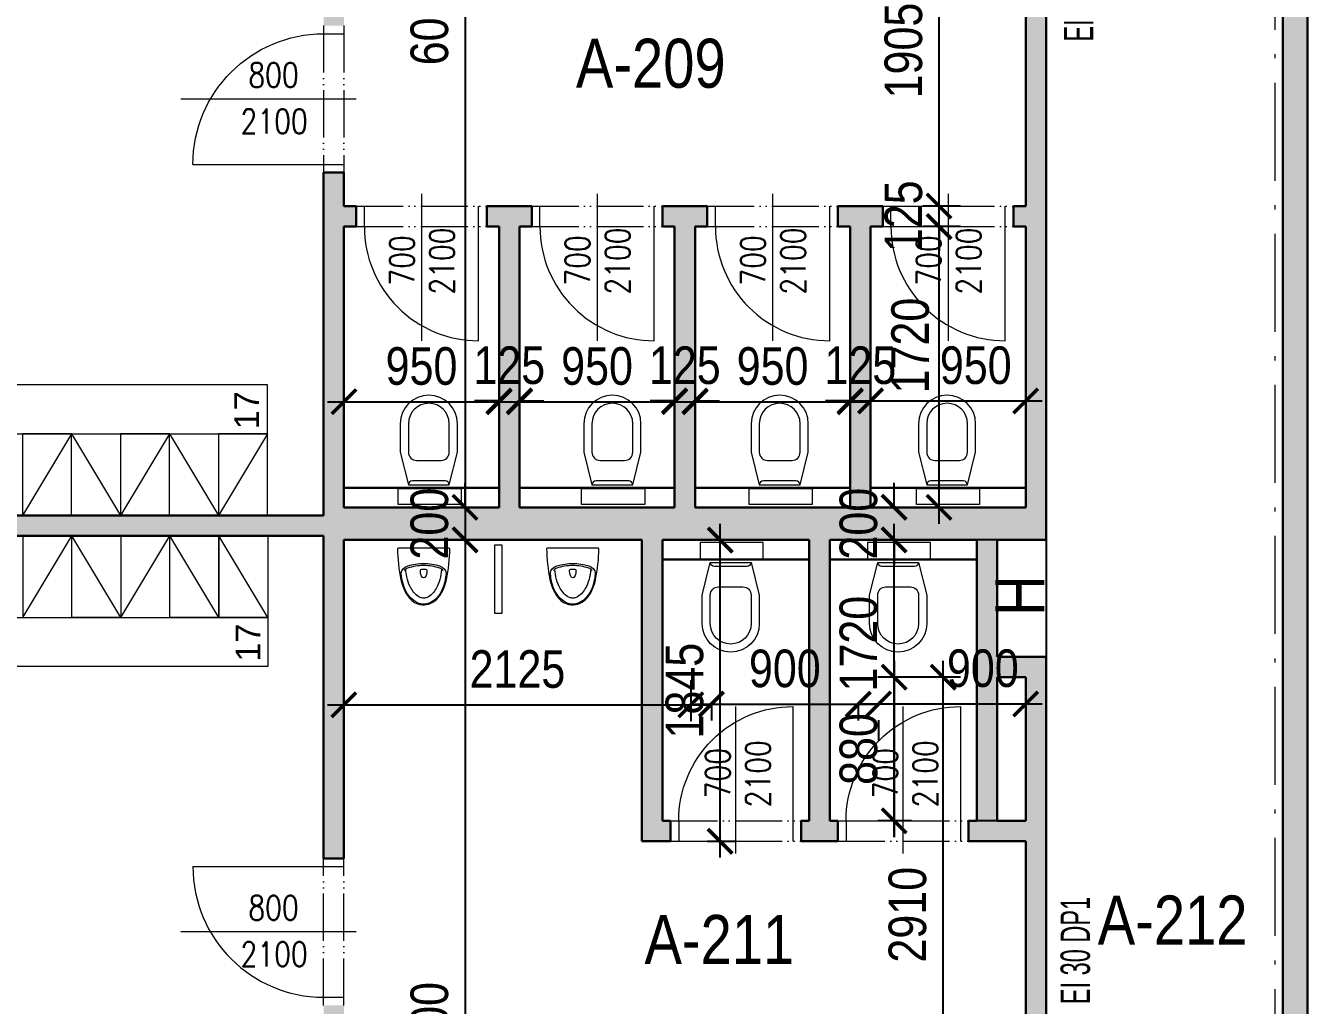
# Model space of a CAD drawing. Header units: millimetres. Extents: x 325046 to 1268204, y 1875583 to 2761998.
# Drawn here: x 564951 to 572801, y 2547393 to 2553393 of the extents above; entities that cross this region are included whole.
import ezdxf

# ---------------------------------------------------------------- set-up
doc = ezdxf.new("R2010")
doc.units = ezdxf.units.MM
doc.header["$LTSCALE"] = 100
doc.header["$PDMODE"] = 65
doc.linetypes.add('ACAD_ISO05W100', pattern=[33, 24, -3, 0, -3, 0, -3])
doc.linetypes.add('ACAD_ISO10W100', pattern=[18.5, 12, -3, 0.5, -3])
for name, color, linetype, lineweight, true_color in [('DVEŘE - POPIS', 7, 'Continuous', 5, 0x008a22), ('INTERIÉR', 7, 'Continuous', 5, 0xa65930), ('otvory', 7, 'Continuous', 20, 0xb30000), ('PO - dveře a odolnosti', 7, 'Continuous', 9, 0xc51645), ('PŘÍČKY - SDK', 7, 'Continuous', 30, 0x6a1174), ('SANITA  - NOVÁ', 7, 'Continuous', 13, 0x3f3fde)]:
    doc.layers.add(name, color=color, linetype=linetype, lineweight=lineweight, true_color=true_color)
for name, color, linetype in [('H - hydranty', 1, 'Continuous'), ('kóty 100', 5, 'Continuous'), ('ČÍSLO MÍSTNOSTI', 4, 'Continuous')]:
    doc.layers.add(name, color=color, linetype=linetype)
doc.layers.add('Objekty - osy', color=5, linetype='ACAD_ISO10W100', lineweight=20)
doc.layers.add('ŠRAF - SDK', color=7, linetype='Continuous', true_color=0xfbe0ee)
doc.styles.add('arial 1_200', font='arialbd.ttf', dxfattribs={"height": 300})
doc.styles.add('ARIAL NARROW', font='ARIALN.TTF')
doc.styles.add('FSIMPLEX', font='simplex.shx')
doc.dimstyles.new('100', dxfattribs={"dimscale": 100, "dimtxt": 2.3, "dimasz": 1.5, "dimexe": 1, "dimexo": 4, "dimgap": 1, "dimtad": 1, "dimdec": 0, "dimzin": 0, "dimdsep": 46, "dimtxsty": 'ARIAL NARROW', "dimblk": 'ARCHTICK', "dimcen": 4, "dimdle": 1, "dimclrd": 256, "dimclre": 256, "dimclrt": 7, "dimadec": 0, "dimazin": 0, "dimtfac": 1, "dimtdec": 0, "dimtix": 1, "dimtofl": 0, "dimtmove": 0, "dimatfit": 2, "dimldrblk": 'OBLIQUE', "dimfxl": 1, "dimtolj": 1, "dimtzin": 0, "dimlwd": -1, "dimlwe": -1, "dimarcsym": 1})

# ---------------------------------------------------------------- blocks, each defined once
blk = doc.blocks.new('A$C2DA8013F')
at = {"layer": 'otvory', "linetype": 'ACAD_ISO05W100', "ltscale": 0.12}
for p, q in [((874.6, 0), (874.6, 900)), ((999.6, 0), (999.6, 900))]:
    blk.add_line(p, q, dxfattribs=at)
at = {"layer": 'otvory'}
for p, q in [((74.6, 850), (999.6, 850)), ((874.6, 50), (999.6, 50))]:
    blk.add_line(p, q, dxfattribs=at)
at = {"layer": 'otvory', "ltscale": 2, "transparency": 33554687}
blk.add_line((1073.7, 450), (0, 450), dxfattribs=at)
blk.add_arc((874.6, 850), 800, 180, 270, dxfattribs=at)
blk = doc.blocks.new('A$C32F32A5B')
at = {"layer": 'SANITA  - NOVÁ', "ltscale": 2, "transparency": 33554687}
for p, q in [((0, 0), (0, 98.3)), ((0, 98.3), (386.6, 98.3)), ((386.6, 98.3), (386.6, 0)), ((386.6, 0), (0, 0))]:
    blk.add_line(p, q, dxfattribs=at)
for points in [[(313.1, 120.8), (363.1, 320.8), (363.1, 495.8, 1), (13.1, 495.8), (13.1, 320.8), (63.1, 120.8)], [(113.1, 270.8), (263.1, 270.8, 0.41), (313.1, 320.8), (313.1, 495.8, 1), (63.1, 495.8), (63.1, 320.8, 0.41), (113.1, 270.8)], [(63.1, 120.8), (313.1, 120.8, 0.41), (288.1, 145.8), (88.1, 145.8, 0.41), (63.1, 120.8)]]:
    blk.add_lwpolyline(points, format="xyb", dxfattribs=at)
blk = doc.blocks.new('A$C2DFD14CC')
at = {"layer": 'otvory', "linetype": 'ACAD_ISO05W100', "ltscale": 0.12}
for p, q in [((75, 0), (75, 800)), ((200, 0), (200, 800))]:
    blk.add_line(p, q, dxfattribs=at)
at = {"layer": 'otvory'}
for p, q in [((900, 750), (75, 750)), ((200, 50), (75, 50))]:
    blk.add_line(p, q, dxfattribs=at)
at = {"layer": 'otvory', "ltscale": 2, "transparency": 33554687}
blk.add_line((0, 400), (900, 400), dxfattribs=at)
blk.add_arc((200, 750), 700, 270, 0, dxfattribs=at)
blk = doc.blocks.new('pisoir')
for points, knots in [([(154.6, 0), (154.6, 0), (160.5, -3), (160.5, -3), (159, -67.2), (152.7, -131.2), (139.5, -194.1), (138.1, -200.9), (136.4, -207.8), (134.4, -214.5), (122.2, -255.1), (102.7, -297), (68.6, -323.8), (38.6, -347.2), (-1.4, -354.8), (-37.3, -341.4), (-90.4, -321.6), (-119, -265.7), (-134.3, -214.5), (-136.3, -207.8), (-138.1, -200.9), (-139.5, -194.1), (-152.7, -131.2), (-159, -67.2), (-160.5, -3), (-160.5, -3), (-154.5, 0), (-154.5, 0), (-154.5, 0), (154.6, 0), (154.6, 0)], [0, 0, 0, 0, 1, 1, 1, 2, 2, 2, 3, 3, 3, 4, 4, 4, 5, 5, 5, 6, 6, 6, 7, 7, 7, 8, 8, 8, 9, 9, 9, 10, 10, 10, 10]), ([(-137, -154), (-133.8, -210.8), (-115.3, -272), (-72.8, -311.9), (-42.2, -340.8), (0.3, -353), (39.7, -334.8), (105.8, -304.2), (133.2, -221.6), (137, -154), (137, -154), (137, -152.2), (137, -152.2), (137, -133.4), (121.5, -116.4), (97.7, -109), (33.9, -89.2), (-33.9, -89.2), (-97.7, -109), (-121.5, -116.4), (-137, -133.4), (-137, -152.2), (-137, -152.2), (-137, -154), (-137, -154)], [0, 0, 0, 0, 1, 1, 1, 2, 2, 2, 3, 3, 3, 4, 4, 4, 5, 5, 5, 6, 6, 6, 7, 7, 7, 8, 8, 8, 8]), ([(118.5, -138.4), (114.4, -130.6), (106.4, -125.6), (98.3, -122.9), (67.1, -112.5), (33.6, -107.3), (0, -107.3), (-33.6, -107.3), (-67.1, -112.5), (-98.3, -122.9), (-106.4, -125.6), (-114.4, -130.6), (-118.5, -138.4)], [0, 0, 0, 0, 1, 1, 1, 2, 2, 2, 3, 3, 3, 4, 4, 4, 4]), ([(109.7, -131.3), (106.6, -171.9), (96.8, -212.6), (76.4, -248.1), (63.5, -270.6), (45.3, -292.5), (20.7, -302.4), (13.7, -305.2), (6.8, -306.4), (0, -306.3), (-6.8, -306.4), (-13.7, -305.2), (-20.7, -302.4), (-45.3, -292.5), (-63.5, -270.6), (-76.4, -248.1), (-96.8, -212.6), (-106.6, -171.9), (-109.7, -131.3)], [0, 0, 0, 0, 1, 1, 1, 2, 2, 2, 3, 3, 3, 4, 4, 4, 5, 5, 5, 6, 6, 6, 6]), ([(-11.6, -129.7), (-15.3, -129.9), (-18.4, -132.2), (-19.6, -135.8), (-19.6, -135.8), (-19.9, -138.3), (-19.9, -138.3), (-19.8, -139.7), (-19.8, -141.1), (-19.7, -142.6), (-19.3, -149.1), (-18.4, -155.6), (-16.7, -161.9), (-14.7, -169.7), (-9.8, -181.5), (-0.1, -181.9), (9.5, -181.5), (14.7, -169.8), (16.7, -161.9), (18.4, -155.6), (19.3, -149.1), (19.7, -142.6), (19.8, -141), (19.9, -139.4), (19.9, -137.8), (19.9, -137.8), (19.5, -135.1), (19.5, -135.1), (18.3, -131.9), (15.4, -130.1), (12.1, -129.7), (12.1, -129.7), (12.1, -129.7), (12.1, -129.7), (4.2, -129.6), (-3.7, -129.6), (-11.6, -129.7), (-11.6, -129.7), (-11.6, -129.7), (-11.6, -129.7)], [0, 0, 0, 0, 1, 1, 1, 2, 2, 2, 3, 3, 3, 4, 4, 4, 5, 5, 5, 6, 6, 6, 7, 7, 7, 8, 8, 8, 9, 9, 9, 10, 10, 10, 11, 11, 11, 12, 12, 12, 13, 13, 13, 13])]:
    blk.add_open_spline(points, degree=3, knots=knots)
blk = doc.blocks.new('_ARCHTICK')
at = {"color": 0, "linetype": 'ByBlock', "const_width": 0.15}
blk.add_lwpolyline([(-0.5, -0.5), (0.5, 0.5)], dxfattribs=at)
blk = doc.blocks.new('*D660')
at = {"layer": 'Defpoints', "color": 0, "ltscale": 100, "transparency": 16777216}
for p in [(566661, 2556442.7), (566661, 2550442.7), (567642.6, 2550442.7)]:
    blk.add_point(p, dxfattribs=at)
at = {"layer": 'kóty 100', "ltscale": 100, "transparency": 16777216}
for p, q in [((567642.6, 2556542.7), (567642.6, 2550342.7)), ((567061, 2556442.7), (567742.6, 2556442.7)), ((567061, 2550442.7), (567742.6, 2550442.7))]:
    blk.add_line(p, q, dxfattribs=at)
at = {"layer": 'kóty 100', "ltscale": 100, "transparency": 16777216, "xscale": 150, "yscale": 150, "zscale": 150}
for p, rotation in [((567642.6, 2556442.7), 90), ((567642.6, 2550442.7), 270)]:
    blk.add_blockref('_ARCHTICK', p, dxfattribs=dict(at, rotation=rotation))
at = {"layer": 'kóty 100', "color": 7, "ltscale": 100, "transparency": 16777216, "insert": (567425.2, 2553442.7), "char_height": 230, "attachment_point": 5, "rotation": 90, "style": 'ARIAL NARROW'}
blk.add_mtext('\\A1;6000', dxfattribs=at)
blk = doc.blocks.new('_Oblique')
at = {"color": 0, "lineweight": -2}
blk.add_line((-0.5, -0.5), (0.5, 0.5), dxfattribs=at)
blk = doc.blocks.new('*D661')
at = {"layer": 'Defpoints', "color": 0, "ltscale": 100, "transparency": 16777216}
for p in [(566661, 2550442.7), (566661, 2550242.7), (567642.6, 2550242.7)]:
    blk.add_point(p, dxfattribs=at)
at = {"layer": 'kóty 100', "ltscale": 100, "transparency": 16777216}
for p, q in [((567642.6, 2550442.7), (567642.6, 2550592.7)), ((567061, 2550442.7), (567742.6, 2550442.7)), ((567061, 2550242.7), (567742.6, 2550242.7)), ((567642.6, 2550242.7), (567642.6, 2550092.7))]:
    blk.add_line(p, q, dxfattribs=at)
at = {"layer": 'kóty 100', "ltscale": 100, "transparency": 16777216, "xscale": 150, "yscale": 150, "zscale": 150}
for p, rotation in [((567642.6, 2550442.7), 270), ((567642.6, 2550242.7), 90)]:
    blk.add_blockref('_ARCHTICK', p, dxfattribs=dict(at, rotation=rotation))
at = {"layer": 'kóty 100', "color": 7, "ltscale": 100, "transparency": 16777216, "insert": (567425.2, 2550342.7), "char_height": 230, "attachment_point": 5, "rotation": 90, "style": 'ARIAL NARROW'}
blk.add_mtext('\\A1;200', dxfattribs=at)
blk = doc.blocks.new('*D662')
at = {"layer": 'Defpoints', "color": 0, "ltscale": 100, "transparency": 16777216}
for p in [(566661, 2550242.7), (566661, 2544242.7), (567642.6, 2544242.7)]:
    blk.add_point(p, dxfattribs=at)
at = {"layer": 'kóty 100', "ltscale": 100, "transparency": 16777216}
for p, q in [((567642.6, 2550342.7), (567642.6, 2544142.7)), ((567061, 2550242.7), (567742.6, 2550242.7)), ((567061, 2544242.7), (567742.6, 2544242.7))]:
    blk.add_line(p, q, dxfattribs=at)
at = {"layer": 'kóty 100', "ltscale": 100, "transparency": 16777216, "xscale": 150, "yscale": 150, "zscale": 150}
for p, rotation in [((567642.6, 2550242.7), 90), ((567642.6, 2544242.7), 270)]:
    blk.add_blockref('_ARCHTICK', p, dxfattribs=dict(at, rotation=rotation))
at = {"layer": 'kóty 100', "color": 7, "ltscale": 100, "transparency": 16777216, "insert": (567425.2, 2547242.7), "char_height": 230, "attachment_point": 5, "rotation": 90, "style": 'ARIAL NARROW'}
blk.add_mtext('\\A1;6000', dxfattribs=at)
blk = doc.blocks.new('*D687')
at = {"layer": 'Defpoints', "color": 0, "ltscale": 100, "transparency": 16777216}
for p in [(570570.3, 2549402.7), (571075.8, 2549402.7), (571075.8, 2546492.7)]:
    blk.add_point(p, dxfattribs=at)
at = {"layer": 'kóty 100', "ltscale": 100, "transparency": 16777216}
for p, q in [((570570.3, 2546392.7), (570570.3, 2549502.7)), ((570675.8, 2549402.7), (570470.3, 2549402.7)), ((570675.8, 2546492.7), (570470.3, 2546492.7))]:
    blk.add_line(p, q, dxfattribs=at)
at = {"layer": 'kóty 100', "ltscale": 100, "transparency": 16777216, "xscale": 150, "yscale": 150, "zscale": 150}
for p, rotation in [((570570.3, 2549402.7), 90), ((570570.3, 2546492.7), 270)]:
    blk.add_blockref('_ARCHTICK', p, dxfattribs=dict(at, rotation=rotation))
at = {"layer": 'kóty 100', "color": 7, "ltscale": 100, "transparency": 16777216, "insert": (570352.9, 2547947.7), "char_height": 230, "attachment_point": 5, "rotation": 90, "style": 'ARIAL NARROW'}
blk.add_mtext('\\A1;2910', dxfattribs=at)
blk = doc.blocks.new('*D688')
at = {"layer": 'Defpoints', "color": 0, "ltscale": 100, "transparency": 16777216}
for p in [(571075.8, 2549402.7), (570270.3, 2548522.7), (570775.8, 2548522.7)]:
    blk.add_point(p, dxfattribs=at)
at = {"layer": 'kóty 100', "ltscale": 100, "transparency": 16777216}
for p, q in [((570270.3, 2549502.7), (570270.3, 2548422.7)), ((570675.8, 2549402.7), (570170.3, 2549402.7)), ((570375.8, 2548522.7), (570170.3, 2548522.7))]:
    blk.add_line(p, q, dxfattribs=at)
at = {"layer": 'kóty 100', "ltscale": 100, "transparency": 16777216, "xscale": 150, "yscale": 150, "zscale": 150}
for p, rotation in [((570270.3, 2549402.7), 90), ((570270.3, 2548522.7), 270)]:
    blk.add_blockref('_ARCHTICK', p, dxfattribs=dict(at, rotation=rotation))
at = {"layer": 'kóty 100', "color": 7, "ltscale": 100, "transparency": 16777216, "insert": (570052.9, 2548962.7), "char_height": 230, "attachment_point": 5, "rotation": 90, "style": 'ARIAL NARROW'}
blk.add_mtext('\\A1;880', dxfattribs=at)
blk = doc.blocks.new('*D689')
at = {"layer": 'Defpoints', "color": 0, "ltscale": 100, "transparency": 16777216}
for p in [(570270.3, 2550242.7), (570775.8, 2550242.7), (570775.8, 2548522.7)]:
    blk.add_point(p, dxfattribs=at)
at = {"layer": 'kóty 100', "ltscale": 100, "transparency": 16777216}
for p, q in [((570270.3, 2548422.7), (570270.3, 2550342.7)), ((570375.8, 2550242.7), (570170.3, 2550242.7)), ((570375.8, 2548522.7), (570170.3, 2548522.7))]:
    blk.add_line(p, q, dxfattribs=at)
at = {"layer": 'kóty 100', "ltscale": 100, "transparency": 16777216, "xscale": 150, "yscale": 150, "zscale": 150}
for p, rotation in [((570270.3, 2550242.7), 90), ((570270.3, 2548522.7), 270)]:
    blk.add_blockref('_ARCHTICK', p, dxfattribs=dict(at, rotation=rotation))
at = {"layer": 'kóty 100', "color": 7, "ltscale": 100, "transparency": 16777216, "insert": (570052.9, 2549608), "char_height": 230, "attachment_point": 5, "rotation": 90, "style": 'ARIAL NARROW'}
blk.add_mtext('\\A1;1720', dxfattribs=at)
blk = doc.blocks.new('*D690')
at = {"layer": 'Defpoints', "color": 0, "ltscale": 100, "transparency": 16777216}
for p in [(570270.3, 2550442.7), (571075.8, 2550442.7), (570775.8, 2550242.7)]:
    blk.add_point(p, dxfattribs=at)
at = {"layer": 'kóty 100', "ltscale": 100, "transparency": 16777216}
for p, q in [((570270.3, 2550442.7), (570270.3, 2550592.7)), ((570675.8, 2550442.7), (570170.3, 2550442.7)), ((570375.8, 2550242.7), (570170.3, 2550242.7)), ((570270.3, 2550242.7), (570270.3, 2550092.7))]:
    blk.add_line(p, q, dxfattribs=at)
at = {"layer": 'kóty 100', "ltscale": 100, "transparency": 16777216, "xscale": 150, "yscale": 150, "zscale": 150}
for p, rotation in [((570270.3, 2550442.7), 270), ((570270.3, 2550242.7), 90)]:
    blk.add_blockref('_ARCHTICK', p, dxfattribs=dict(at, rotation=rotation))
at = {"layer": 'kóty 100', "color": 7, "ltscale": 100, "transparency": 16777216, "insert": (570052.9, 2550342.7), "char_height": 230, "attachment_point": 5, "rotation": 90, "style": 'ARIAL NARROW'}
blk.add_mtext('\\A1;200', dxfattribs=at)
blk = doc.blocks.new('*D691')
at = {"layer": 'Defpoints', "color": 0, "ltscale": 100, "transparency": 16777216}
for p in [(570545.3, 2552162.7), (571075.8, 2552162.7), (571075.8, 2550442.7)]:
    blk.add_point(p, dxfattribs=at)
at = {"layer": 'kóty 100', "ltscale": 100, "transparency": 16777216}
for p, q in [((570545.3, 2550342.7), (570545.3, 2552262.7)), ((570675.8, 2552162.7), (570445.3, 2552162.7)), ((570675.8, 2550442.7), (570445.3, 2550442.7))]:
    blk.add_line(p, q, dxfattribs=at)
at = {"layer": 'kóty 100', "ltscale": 100, "transparency": 16777216, "xscale": 150, "yscale": 150, "zscale": 150}
for p, rotation in [((570545.3, 2552162.7), 90), ((570545.3, 2550442.7), 270)]:
    blk.add_blockref('_ARCHTICK', p, dxfattribs=dict(at, rotation=rotation))
at = {"layer": 'kóty 100', "color": 7, "ltscale": 100, "transparency": 16777216, "insert": (570369.7, 2551433.3), "char_height": 230, "attachment_point": 5, "rotation": 90, "style": 'ARIAL NARROW'}
blk.add_mtext('\\A1;1720', dxfattribs=at)
blk = doc.blocks.new('*D692')
at = {"layer": 'Defpoints', "color": 0, "ltscale": 100, "transparency": 16777216}
for p in [(570545.3, 2552287.7), (571075.8, 2552287.7), (571075.8, 2552162.7)]:
    blk.add_point(p, dxfattribs=at)
at = {"layer": 'kóty 100', "ltscale": 100, "transparency": 16777216}
for p, q in [((570545.3, 2552287.7), (570545.3, 2552437.7)), ((570675.8, 2552287.7), (570445.3, 2552287.7)), ((570675.8, 2552162.7), (570445.3, 2552162.7)), ((570545.3, 2552162.7), (570545.3, 2552012.7))]:
    blk.add_line(p, q, dxfattribs=at)
at = {"layer": 'kóty 100', "ltscale": 100, "transparency": 16777216, "xscale": 150, "yscale": 150, "zscale": 150}
for p, rotation in [((570545.3, 2552287.7), 270), ((570545.3, 2552162.7), 90)]:
    blk.add_blockref('_ARCHTICK', p, dxfattribs=dict(at, rotation=rotation))
at = {"layer": 'kóty 100', "color": 7, "ltscale": 100, "transparency": 16777216, "insert": (570327.9, 2552225.2), "char_height": 230, "attachment_point": 5, "rotation": 90, "style": 'ARIAL NARROW'}
blk.add_mtext('\\A1;125', dxfattribs=at)
blk = doc.blocks.new('*D693')
at = {"layer": 'Defpoints', "color": 0, "ltscale": 100, "transparency": 16777216}
for p in [(570545.3, 2554192.7), (571075.8, 2554192.7), (571075.8, 2552287.7)]:
    blk.add_point(p, dxfattribs=at)
at = {"layer": 'kóty 100', "ltscale": 100, "transparency": 16777216}
for p, q in [((570545.3, 2552187.7), (570545.3, 2554292.7)), ((570675.8, 2554192.7), (570445.3, 2554192.7)), ((570675.8, 2552287.7), (570445.3, 2552287.7))]:
    blk.add_line(p, q, dxfattribs=at)
at = {"layer": 'kóty 100', "ltscale": 100, "transparency": 16777216, "xscale": 150, "yscale": 150, "zscale": 150}
for p, rotation in [((570545.3, 2554192.7), 90), ((570545.3, 2552287.7), 270)]:
    blk.add_blockref('_ARCHTICK', p, dxfattribs=dict(at, rotation=rotation))
at = {"layer": 'kóty 100', "color": 7, "ltscale": 100, "transparency": 16777216, "insert": (570327.9, 2553240.2), "char_height": 230, "attachment_point": 5, "rotation": 90, "style": 'ARIAL NARROW'}
blk.add_mtext('\\A1;1905', dxfattribs=at)
blk = doc.blocks.new('*D762')
at = {"layer": 'Defpoints', "color": 0, "ltscale": 100, "transparency": 16777216}
for p in [(567850.8, 2551089.4), (566900.8, 2550753.3), (567850.8, 2550753.3)]:
    blk.add_point(p, dxfattribs=at)
at = {"layer": 'kóty 100', "ltscale": 100, "transparency": 16777216}
for p, q in [((566900.8, 2551153.3), (566900.8, 2551189.4)), ((567850.8, 2551153.3), (567850.8, 2551189.4)), ((566800.8, 2551089.4), (567950.8, 2551089.4))]:
    blk.add_line(p, q, dxfattribs=at)
at = {"layer": 'kóty 100', "ltscale": 100, "transparency": 16777216, "xscale": 150, "yscale": 150, "zscale": 150, "rotation": 180}
blk.add_blockref('_ARCHTICK', (566900.8, 2551089.4), dxfattribs=at)
at = {"layer": 'kóty 100', "ltscale": 100, "transparency": 16777216, "xscale": 150, "yscale": 150, "zscale": 150}
blk.add_blockref('_ARCHTICK', (567850.8, 2551089.4), dxfattribs=at)
at = {"layer": 'kóty 100', "color": 7, "ltscale": 100, "transparency": 16777216, "insert": (567375.8, 2551306.8), "char_height": 230, "attachment_point": 5, "style": 'ARIAL NARROW'}
blk.add_mtext('\\A1;950', dxfattribs=at)
blk = doc.blocks.new('*D763')
at = {"layer": 'Defpoints', "color": 0, "ltscale": 100, "transparency": 16777216}
for p in [(568925.8, 2551089.4), (567975.8, 2550753.3), (568925.8, 2550753.3)]:
    blk.add_point(p, dxfattribs=at)
at = {"layer": 'kóty 100', "ltscale": 100, "transparency": 16777216}
for p, q in [((567975.8, 2551153.3), (567975.8, 2551189.4)), ((568925.8, 2551153.3), (568925.8, 2551189.4)), ((567875.8, 2551089.4), (569025.8, 2551089.4))]:
    blk.add_line(p, q, dxfattribs=at)
at = {"layer": 'kóty 100', "ltscale": 100, "transparency": 16777216, "xscale": 150, "yscale": 150, "zscale": 150, "rotation": 180}
blk.add_blockref('_ARCHTICK', (567975.8, 2551089.4), dxfattribs=at)
at = {"layer": 'kóty 100', "ltscale": 100, "transparency": 16777216, "xscale": 150, "yscale": 150, "zscale": 150}
blk.add_blockref('_ARCHTICK', (568925.8, 2551089.4), dxfattribs=at)
at = {"layer": 'kóty 100', "color": 7, "ltscale": 100, "transparency": 16777216, "insert": (568450.8, 2551306.8), "char_height": 230, "attachment_point": 5, "style": 'ARIAL NARROW'}
blk.add_mtext('\\A1;950', dxfattribs=at)
blk = doc.blocks.new('*D764')
at = {"layer": 'Defpoints', "color": 0, "ltscale": 100, "transparency": 16777216}
for p in [(570000.8, 2551089.4), (569050.8, 2550753.3), (570000.8, 2550753.3)]:
    blk.add_point(p, dxfattribs=at)
at = {"layer": 'kóty 100', "ltscale": 100, "transparency": 16777216}
for p, q in [((569050.8, 2551153.3), (569050.8, 2551189.4)), ((570000.8, 2551153.3), (570000.8, 2551189.4)), ((568950.8, 2551089.4), (570100.8, 2551089.4))]:
    blk.add_line(p, q, dxfattribs=at)
at = {"layer": 'kóty 100', "ltscale": 100, "transparency": 16777216, "xscale": 150, "yscale": 150, "zscale": 150, "rotation": 180}
blk.add_blockref('_ARCHTICK', (569050.8, 2551089.4), dxfattribs=at)
at = {"layer": 'kóty 100', "ltscale": 100, "transparency": 16777216, "xscale": 150, "yscale": 150, "zscale": 150}
blk.add_blockref('_ARCHTICK', (570000.8, 2551089.4), dxfattribs=at)
at = {"layer": 'kóty 100', "color": 7, "ltscale": 100, "transparency": 16777216, "insert": (569525.8, 2551306.8), "char_height": 230, "attachment_point": 5, "style": 'ARIAL NARROW'}
blk.add_mtext('\\A1;950', dxfattribs=at)
blk = doc.blocks.new('*D765')
at = {"layer": 'Defpoints', "color": 0, "ltscale": 100, "transparency": 16777216}
for p in [(571075.8, 2551094.2), (570125.8, 2550540.6), (571075.8, 2550540.6)]:
    blk.add_point(p, dxfattribs=at)
at = {"layer": 'kóty 100', "ltscale": 100, "transparency": 16777216}
for p, q in [((570125.8, 2550940.6), (570125.8, 2551194.2)), ((571075.8, 2550940.6), (571075.8, 2551194.2)), ((570025.8, 2551094.2), (571175.8, 2551094.2))]:
    blk.add_line(p, q, dxfattribs=at)
at = {"layer": 'kóty 100', "ltscale": 100, "transparency": 16777216, "xscale": 150, "yscale": 150, "zscale": 150, "rotation": 180}
blk.add_blockref('_ARCHTICK', (570125.8, 2551094.2), dxfattribs=at)
at = {"layer": 'kóty 100', "ltscale": 100, "transparency": 16777216, "xscale": 150, "yscale": 150, "zscale": 150}
blk.add_blockref('_ARCHTICK', (571075.8, 2551094.2), dxfattribs=at)
at = {"layer": 'kóty 100', "color": 7, "ltscale": 100, "transparency": 16777216, "insert": (570770.1, 2551311.6), "char_height": 230, "attachment_point": 5, "style": 'ARIAL NARROW'}
blk.add_mtext('\\A1;950', dxfattribs=at)
blk = doc.blocks.new('*D766')
at = {"layer": 'Defpoints', "color": 0, "ltscale": 100, "transparency": 16777216}
for p in [(569150.8, 2549644.2), (570050.8, 2549644.2), (570050.8, 2549237.4)]:
    blk.add_point(p, dxfattribs=at)
at = {"layer": 'kóty 100', "ltscale": 100, "transparency": 16777216}
for p, q in [((569050.8, 2549237.4), (570150.8, 2549237.4)), ((569150.8, 2549244.2), (569150.8, 2549137.4)), ((570050.8, 2549244.2), (570050.8, 2549137.4))]:
    blk.add_line(p, q, dxfattribs=at)
at = {"layer": 'kóty 100', "ltscale": 100, "transparency": 16777216, "xscale": 150, "yscale": 150, "zscale": 150, "rotation": 180}
blk.add_blockref('_ARCHTICK', (569150.8, 2549237.4), dxfattribs=at)
at = {"layer": 'kóty 100', "ltscale": 100, "transparency": 16777216, "xscale": 150, "yscale": 150, "zscale": 150}
blk.add_blockref('_ARCHTICK', (570050.8, 2549237.4), dxfattribs=at)
at = {"layer": 'kóty 100', "color": 7, "ltscale": 100, "transparency": 16777216, "insert": (569600.8, 2549454.8), "char_height": 230, "attachment_point": 5, "style": 'ARIAL NARROW'}
blk.add_mtext('\\A1;900', dxfattribs=at)
blk = doc.blocks.new('*D767')
at = {"layer": 'Defpoints', "color": 0, "ltscale": 100, "transparency": 16777216}
for p in [(570175.8, 2549415.4), (571075.8, 2549415.4), (571075.8, 2549238.5)]:
    blk.add_point(p, dxfattribs=at)
at = {"layer": 'kóty 100', "ltscale": 100, "transparency": 16777216}
for p, q in [((570075.8, 2549238.5), (571175.8, 2549238.5)), ((570175.8, 2549015.4), (570175.8, 2549138.5)), ((571075.8, 2549015.4), (571075.8, 2549138.5))]:
    blk.add_line(p, q, dxfattribs=at)
at = {"layer": 'kóty 100', "ltscale": 100, "transparency": 16777216, "xscale": 150, "yscale": 150, "zscale": 150, "rotation": 180}
blk.add_blockref('_ARCHTICK', (570175.8, 2549238.5), dxfattribs=at)
at = {"layer": 'kóty 100', "ltscale": 100, "transparency": 16777216, "xscale": 150, "yscale": 150, "zscale": 150}
blk.add_blockref('_ARCHTICK', (571075.8, 2549238.5), dxfattribs=at)
at = {"layer": 'kóty 100', "color": 7, "ltscale": 100, "transparency": 16777216, "insert": (570813.4, 2549456), "char_height": 230, "attachment_point": 5, "style": 'ARIAL NARROW'}
blk.add_mtext('\\A1;900', dxfattribs=at)
blk = doc.blocks.new('*D768')
at = {"layer": 'Defpoints', "color": 0, "ltscale": 100, "transparency": 16777216}
for p in [(566900.8, 2549785.1), (569025.8, 2549785.1), (569025.8, 2549233.5)]:
    blk.add_point(p, dxfattribs=at)
at = {"layer": 'kóty 100', "ltscale": 100, "transparency": 16777216}
for p, q in [((566900.8, 2549385.1), (566900.8, 2549133.5)), ((569025.8, 2549385.1), (569025.8, 2549133.5)), ((566800.8, 2549233.5), (569125.8, 2549233.5))]:
    blk.add_line(p, q, dxfattribs=at)
at = {"layer": 'kóty 100', "ltscale": 100, "transparency": 16777216, "xscale": 150, "yscale": 150, "zscale": 150, "rotation": 180}
blk.add_blockref('_ARCHTICK', (566900.8, 2549233.5), dxfattribs=at)
at = {"layer": 'kóty 100', "ltscale": 100, "transparency": 16777216, "xscale": 150, "yscale": 150, "zscale": 150}
blk.add_blockref('_ARCHTICK', (569025.8, 2549233.5), dxfattribs=at)
at = {"layer": 'kóty 100', "color": 7, "ltscale": 100, "transparency": 16777216, "insert": (567963.3, 2549451), "char_height": 230, "attachment_point": 5, "style": 'ARIAL NARROW'}
blk.add_mtext('\\A1;2125', dxfattribs=at)
blk = doc.blocks.new('*D778')
at = {"layer": 'Defpoints', "color": 0, "ltscale": 100, "transparency": 16777216}
for p in [(568725.8, 2550242.7), (569204.9, 2550242.7), (568725.8, 2548397.7)]:
    blk.add_point(p, dxfattribs=at)
at = {"layer": 'kóty 100', "ltscale": 100, "transparency": 16777216}
for p, q in [((569204.9, 2548297.7), (569204.9, 2550342.7)), ((569125.8, 2550242.7), (569304.9, 2550242.7)), ((569125.8, 2548397.7), (569304.9, 2548397.7))]:
    blk.add_line(p, q, dxfattribs=at)
at = {"layer": 'kóty 100', "ltscale": 100, "transparency": 16777216, "xscale": 150, "yscale": 150, "zscale": 150}
for p, rotation in [((569204.9, 2550242.7), 90), ((569204.9, 2548397.7), 270)]:
    blk.add_blockref('_ARCHTICK', p, dxfattribs=dict(at, rotation=rotation))
at = {"layer": 'kóty 100', "color": 7, "ltscale": 100, "transparency": 16777216, "insert": (568987.4, 2549320.2), "char_height": 230, "attachment_point": 5, "rotation": 90, "style": 'ARIAL NARROW'}
blk.add_mtext('\\A1;1845', dxfattribs=at)
blk = doc.blocks.new('*D789')
at = {"layer": 'Defpoints', "color": 0, "ltscale": 100, "transparency": 16777216}
for p in [(570000.8, 2551094.2), (570000.8, 2550562.7), (570125.8, 2550562.7)]:
    blk.add_point(p, dxfattribs=at)
at = {"layer": 'kóty 100', "ltscale": 100, "transparency": 16777216}
for p, q in [((570000.8, 2550962.7), (570000.8, 2551194.2)), ((570125.8, 2550962.7), (570125.8, 2551194.2)), ((570000.8, 2551094.2), (569850.8, 2551094.2)), ((570125.8, 2551094.2), (570275.8, 2551094.2))]:
    blk.add_line(p, q, dxfattribs=at)
at = {"layer": 'kóty 100', "ltscale": 100, "transparency": 16777216, "xscale": 150, "yscale": 150, "zscale": 150}
blk.add_blockref('_ARCHTICK', (570000.8, 2551094.2), dxfattribs=at)
at = {"layer": 'kóty 100', "ltscale": 100, "transparency": 16777216, "xscale": 150, "yscale": 150, "zscale": 150, "rotation": 180}
blk.add_blockref('_ARCHTICK', (570125.8, 2551094.2), dxfattribs=at)
at = {"layer": 'kóty 100', "color": 7, "ltscale": 100, "transparency": 16777216, "insert": (570063.3, 2551311.6), "char_height": 230, "attachment_point": 5, "style": 'ARIAL NARROW'}
blk.add_mtext('\\A1;125', dxfattribs=at)
blk = doc.blocks.new('*D790')
at = {"layer": 'Defpoints', "color": 0, "ltscale": 100, "transparency": 16777216}
for p in [(568925.8, 2551094.2), (568925.8, 2550562.7), (569050.8, 2550562.7)]:
    blk.add_point(p, dxfattribs=at)
at = {"layer": 'kóty 100', "ltscale": 100, "transparency": 16777216}
for p, q in [((568925.8, 2550962.7), (568925.8, 2551194.2)), ((569050.8, 2550962.7), (569050.8, 2551194.2)), ((568925.8, 2551094.2), (568775.8, 2551094.2)), ((569050.8, 2551094.2), (569200.8, 2551094.2))]:
    blk.add_line(p, q, dxfattribs=at)
at = {"layer": 'kóty 100', "ltscale": 100, "transparency": 16777216, "xscale": 150, "yscale": 150, "zscale": 150}
blk.add_blockref('_ARCHTICK', (568925.8, 2551094.2), dxfattribs=at)
at = {"layer": 'kóty 100', "ltscale": 100, "transparency": 16777216, "xscale": 150, "yscale": 150, "zscale": 150, "rotation": 180}
blk.add_blockref('_ARCHTICK', (569050.8, 2551094.2), dxfattribs=at)
at = {"layer": 'kóty 100', "color": 7, "ltscale": 100, "transparency": 16777216, "insert": (568988.3, 2551311.6), "char_height": 230, "attachment_point": 5, "style": 'ARIAL NARROW'}
blk.add_mtext('\\A1;125', dxfattribs=at)
blk = doc.blocks.new('*D791')
at = {"layer": 'Defpoints', "color": 0, "ltscale": 100, "transparency": 16777216}
for p in [(567850.8, 2551094.2), (567850.8, 2550562.7), (567975.8, 2550562.7)]:
    blk.add_point(p, dxfattribs=at)
at = {"layer": 'kóty 100', "ltscale": 100, "transparency": 16777216}
for p, q in [((567850.8, 2550962.7), (567850.8, 2551194.2)), ((567975.8, 2550962.7), (567975.8, 2551194.2)), ((567850.8, 2551094.2), (567700.8, 2551094.2)), ((567975.8, 2551094.2), (568125.8, 2551094.2))]:
    blk.add_line(p, q, dxfattribs=at)
at = {"layer": 'kóty 100', "ltscale": 100, "transparency": 16777216, "xscale": 150, "yscale": 150, "zscale": 150}
blk.add_blockref('_ARCHTICK', (567850.8, 2551094.2), dxfattribs=at)
at = {"layer": 'kóty 100', "ltscale": 100, "transparency": 16777216, "xscale": 150, "yscale": 150, "zscale": 150, "rotation": 180}
blk.add_blockref('_ARCHTICK', (567975.8, 2551094.2), dxfattribs=at)
at = {"layer": 'kóty 100', "color": 7, "ltscale": 100, "transparency": 16777216, "insert": (567913.3, 2551311.6), "char_height": 230, "attachment_point": 5, "style": 'ARIAL NARROW'}
blk.add_mtext('\\A1;125', dxfattribs=at)

msp = doc.modelspace()

# ---------------------------------------------------------------- hatches: boundary and pattern name
at = {"layer": 'ŠRAF - SDK', "ltscale": 100}
h = msp.add_hatch(color=256, dxfattribs=at)
h.dxf.hatch_style = 1
h.paths.add_polyline_path([(572800.8, 2566592.7), (572650.8, 2566592.7), (572650.8, 2557992.7), (572400.8, 2557992.7), (572400.8, 2557867.7), (572650.8, 2557867.7), (572650.8, 2543192.7), (572800.8, 2543192.7)])
h = msp.add_hatch(color=256, dxfattribs=at)
h.dxf.hatch_style = 1
h.paths.add_polyline_path([(571200.8, 2549527.7), (571075.8, 2549527.7), (571075.8, 2548522.7), (570725.8, 2548522.7), (570725.8, 2548397.7), (571075.8, 2548397.7), (571075.8, 2546492.7), (567925.8, 2546492.7), (567925.8, 2545442.7), (568025.8, 2545442.7), (568025.8, 2546342.7), (570025.8, 2546342.7), (570025.8, 2545442.7), (570125.8, 2545442.7), (570125.8, 2546342.7), (571075.8, 2546342.7), (571075.8, 2544242.7), (566900.8, 2544242.7), (566900.8, 2547392.7), (566775.8, 2547392.7), (566775.8, 2544117.7), (569725.8, 2544117.7), (569725.8, 2543967.7), (569850.8, 2543967.7), (569850.8, 2544117.7), (571200.8, 2544117.7)])
h.paths.add_polyline_path([(569875.8, 2550242.7), (571200.8, 2550242.7), (571200.8, 2556567.7), (569850.8, 2556567.7), (569850.8, 2556717.7), (569725.8, 2556717.7), (569725.8, 2556567.7), (566775.8, 2556567.7), (566775.8, 2553392.7), (566900.8, 2553392.7), (566900.8, 2556442.7), (571075.8, 2556442.7), (571075.8, 2554342.7), (570125.8, 2554342.7), (570125.8, 2555242.7), (570025.8, 2555242.7), (570025.8, 2554342.7), (568025.8, 2554342.7), (568025.8, 2555242.7), (567925.8, 2555242.7), (567925.8, 2554192.7), (571075.8, 2554192.7), (571075.8, 2552287.7), (571000.8, 2552287.7), (571000.8, 2552162.7), (571075.8, 2552162.7), (571075.8, 2550442.7), (570125.8, 2550442.7), (570125.8, 2552162.7), (570200.8, 2552162.7), (570200.8, 2552287.7), (569925.8, 2552287.7), (569925.8, 2552162.7), (570000.8, 2552162.7), (570000.8, 2550442.7), (569050.8, 2550442.7), (569050.8, 2552162.7), (569125.8, 2552162.7), (569125.8, 2552287.7), (568850.8, 2552287.7), (568850.8, 2552162.7), (568925.8, 2552162.7), (568925.8, 2550442.7), (567975.8, 2550442.7), (567975.8, 2552162.7), (568050.8, 2552162.7), (568050.8, 2552287.7), (567775.8, 2552287.7), (567775.8, 2552162.7), (567850.8, 2552162.7), (567850.8, 2550442.7), (566927.7, 2550442.7), (566900.8, 2550442.7), (566900.8, 2552162.7), (566975.8, 2552162.7), (566975.8, 2552287.7), (566900.8, 2552287.7), (566900.8, 2552492.7), (566775.8, 2552492.7), (566775.8, 2550392.7), (561125.8, 2550392.7), (561125.8, 2549092.7), (560925.8, 2549092.7), (560925.8, 2548992.7), (561250.8, 2548992.7), (561250.8, 2550267.7), (566775.8, 2550267.7), (566775.8, 2548292.7), (566900.8, 2548292.7), (566900.8, 2550242.7), (568725.8, 2550242.7), (568725.8, 2548397.7), (568900.8, 2548397.7), (568900.8, 2548522.7), (568850.8, 2548522.7), (568850.8, 2550242.7), (569750.8, 2550242.7), (569750.8, 2548522.7), (569700.8, 2548522.7), (569700.8, 2548397.7), (569925.8, 2548397.7), (569925.8, 2548522.7), (569875.8, 2548522.7)])
at = {"layer": 'ŠRAF - SDK', "linetype": 'ByBlock', "ltscale": 100}
h = msp.add_hatch(color=256, dxfattribs=at)
h.dxf.hatch_style = 1
h.paths.add_polyline_path([(570900.8, 2550242.7), (570775.8, 2550242.7), (570775.8, 2548522.7), (570900.8, 2548522.7), (570900.8, 2549402.7), (571075.8, 2549402.7), (571075.8, 2549527.7), (570900.8, 2549527.7)])

# ---------------------------------------------------------------- linework, layer by layer
at = {"layer": 'H - hydranty', "linetype": 'ByBlock', "ltscale": 100}
msp.add_line((571200.8, 2550242.7), (571200.8, 2549527.7), dxfattribs=at)
at = {"layer": 'INTERIÉR'}
for points in [[(561332.4, 2550892.7), (566432.4, 2550892.7), (566432.4, 2551192.7), (561332.5, 2551193.3), (561332.4, 2550892.7)], [(565232.4, 2550892.7), (564932.4, 2550892.7), (564932.5, 2550392.7), (565232.5, 2550392.7), (565232.4, 2550892.7), (564932.5, 2550392.7)], [(565232.4, 2550892.7), (565532.4, 2550892.7), (565532.4, 2550392.7), (565232.4, 2550392.7), (565232.4, 2550892.7), (565532.4, 2550392.7)], [(565832.4, 2550892.7), (565532.4, 2550892.7), (565532.5, 2550392.7), (565832.5, 2550392.7), (565832.4, 2550892.7), (565532.5, 2550392.7)], [(565832.4, 2550892.7), (566132.4, 2550892.7), (566132.4, 2550392.7), (565832.4, 2550392.7), (565832.4, 2550892.7), (566132.4, 2550392.7)], [(566432.4, 2550892.7), (566132.4, 2550892.7), (566132.5, 2550392.7), (566432.5, 2550392.7), (566432.4, 2550892.7), (566132.5, 2550392.7)], [(564934.5, 2549767.7), (565234.5, 2549767.8), (565234.5, 2550267.8), (564934.5, 2550267.7), (564934.5, 2549767.7), (565234.5, 2550267.8)], [(565534.5, 2549767.7), (565234.5, 2549767.8), (565234.6, 2550267.8), (565534.6, 2550267.7), (565534.5, 2549767.7), (565234.6, 2550267.8)], [(565534.6, 2549767.7), (565834.6, 2549767.8), (565834.6, 2550267.8), (565534.6, 2550267.7), (565534.6, 2549767.7), (565834.6, 2550267.8)], [(566134.6, 2549767.7), (565834.6, 2549767.8), (565834.7, 2550267.8), (566134.7, 2550267.7), (566134.6, 2549767.7), (565834.7, 2550267.8)], [(566434.8, 2549767.7), (566134.8, 2549767.8), (566134.8, 2550267.8), (566434.8, 2550267.7), (566434.8, 2549767.7), (566134.8, 2550267.8)], [(561334.5, 2549767.7), (566434.8, 2549767.7), (566434.8, 2549467.7), (561334.6, 2549467.2), (561334.5, 2549767.7)]]:
    msp.add_lwpolyline(points, dxfattribs=at)
at = {"layer": 'Objekty - osy', "ltscale": 0.5}
msp.add_lwpolyline([(572600.8, 2591892.7), (572600.8, 2469892.7)], dxfattribs=at)
at = {"layer": 'PŘÍČKY - SDK'}
for p, q in [((572800.8, 2543192.7), (572800.8, 2566592.7)), ((572650.8, 2543192.7), (572650.8, 2557867.7)), ((571200.8, 2556567.7), (571200.8, 2550242.7)), ((571075.8, 2552287.7), (571075.8, 2554192.7)), ((566900.8, 2552492.7), (566775.8, 2552492.7)), ((566775.8, 2550392.7), (566775.8, 2552492.7)), ((566900.8, 2552287.7), (566900.8, 2552492.7)), ((566975.8, 2552287.7), (566900.8, 2552287.7)), ((566975.8, 2552162.7), (566975.8, 2552287.7)), ((568050.8, 2552287.7), (567775.8, 2552287.7)), ((567775.8, 2552162.7), (567775.8, 2552287.7)), ((568050.8, 2552162.7), (568050.8, 2552287.7)), ((569125.8, 2552287.7), (568850.8, 2552287.7)), ((568850.8, 2552162.7), (568850.8, 2552287.7)), ((569125.8, 2552162.7), (569125.8, 2552287.7)), ((569925.8, 2552162.7), (569925.8, 2552287.7)), ((570200.8, 2552287.7), (569925.8, 2552287.7)), ((570200.8, 2552162.7), (570200.8, 2552287.7)), ((571000.8, 2552162.7), (571000.8, 2552287.7)), ((571075.8, 2552287.7), (571000.8, 2552287.7)), ((566975.8, 2552162.7), (566900.8, 2552162.7)), ((566900.8, 2550442.7), (566900.8, 2552162.7)), ((567850.8, 2552162.7), (567775.8, 2552162.7)), ((567850.8, 2550442.7), (567850.8, 2552162.7)), ((568050.8, 2552162.7), (567975.8, 2552162.7)), ((567975.8, 2550442.7), (567975.8, 2552162.7)), ((568925.8, 2552162.7), (568850.8, 2552162.7)), ((568925.8, 2550442.7), (568925.8, 2552162.7)), ((569125.8, 2552162.7), (569050.8, 2552162.7)), ((569050.8, 2550442.7), (569050.8, 2552162.7)), ((570000.8, 2552162.7), (569925.8, 2552162.7)), ((570000.8, 2550442.7), (570000.8, 2552162.7)), ((570200.8, 2552162.7), (570125.8, 2552162.7)), ((570125.8, 2550442.7), (570125.8, 2552162.7)), ((571075.8, 2552162.7), (571000.8, 2552162.7)), ((571075.8, 2550442.7), (571075.8, 2552162.7)), ((566900.8, 2550562.7), (567850.8, 2550562.7)), ((567975.8, 2550562.7), (568925.8, 2550562.7)), ((569050.8, 2550562.7), (570000.8, 2550562.7)), ((570125.8, 2550562.7), (571075.8, 2550562.7)), ((567850.8, 2550442.7), (566900.8, 2550442.7)), ((566927.7, 2550442.7), (567850.8, 2550442.7)), ((567975.8, 2550442.7), (568925.8, 2550442.7)), ((567975.8, 2550442.7), (568925.8, 2550442.7)), ((567975.8, 2550442.7), (568925.8, 2550442.7)), ((569050.8, 2550442.7), (570000.8, 2550442.7)), ((569050.8, 2550442.7), (570000.8, 2550442.7)), ((569050.8, 2550442.7), (570000.8, 2550442.7)), ((570125.8, 2550442.7), (571075.8, 2550442.7)), ((570125.8, 2550442.7), (571075.8, 2550442.7)), ((570125.8, 2550442.7), (571075.8, 2550442.7)), ((561125.8, 2550392.7), (566775.8, 2550392.7)), ((561250.8, 2550267.7), (566775.8, 2550267.7)), ((566775.8, 2548292.7), (566775.8, 2550267.7)), ((568725.8, 2550242.7), (566900.8, 2550242.7)), ((566900.8, 2550242.7), (566900.8, 2548292.7)), ((568725.8, 2550242.7), (568725.8, 2548397.7)), ((568850.8, 2550242.7), (569750.8, 2550242.7)), ((568850.8, 2550242.7), (569750.8, 2550242.7)), ((568850.8, 2550242.7), (568850.8, 2548522.7)), ((569750.8, 2550242.7), (569750.8, 2548522.7)), ((569875.8, 2550242.7), (570775.8, 2550242.7)), ((569875.8, 2550242.7), (570775.8, 2550242.7)), ((569875.8, 2550242.7), (569875.8, 2548522.7)), ((570775.8, 2550242.7), (570775.8, 2548522.7)), ((570900.8, 2550242.7), (571200.8, 2550242.7)), ((570900.8, 2549527.7), (570900.8, 2550242.7)), ((568850.8, 2550122.7), (569750.8, 2550122.7)), ((569875.8, 2550122.7), (570775.8, 2550122.7)), ((570900.8, 2549527.7), (571200.8, 2549527.7)), ((571200.8, 2549527.7), (571200.8, 2544117.7)), ((570900.8, 2549402.7), (571075.8, 2549402.7)), ((571075.8, 2549402.7), (571075.8, 2548522.7)), ((568900.8, 2548522.7), (568850.8, 2548522.7)), ((568900.8, 2548522.7), (568900.8, 2548397.7)), ((569750.8, 2548522.7), (569700.8, 2548522.7)), ((569700.8, 2548522.7), (569700.8, 2548397.7)), ((569925.8, 2548522.7), (569875.8, 2548522.7)), ((569925.8, 2548522.7), (569925.8, 2548397.7)), ((570775.8, 2548522.7), (570725.8, 2548522.7)), ((570725.8, 2548522.7), (570725.8, 2548397.7)), ((568900.8, 2548397.7), (568725.8, 2548397.7)), ((569925.8, 2548397.7), (569700.8, 2548397.7)), ((571075.8, 2548397.7), (570725.8, 2548397.7)), ((571075.8, 2548397.7), (571075.8, 2546492.7)), ((566900.8, 2548292.7), (566775.8, 2548292.7))]:
    msp.add_line(p, q, dxfattribs=at)
at = {"layer": 'PŘÍČKY - SDK', "linetype": 'ByBlock', "ltscale": 100}
for p, q in [((570900.8, 2549402.7), (570900.8, 2548522.7)), ((570900.8, 2548522.7), (571075.8, 2548522.7))]:
    msp.add_line(p, q, dxfattribs=at)
at = {"layer": 'SANITA  - NOVÁ'}
msp.add_lwpolyline([(567870.4, 2549795.3), (567870.4, 2550210.5), (567822.6, 2550210.5), (567822.6, 2549795.3)], close=True, dxfattribs=at)
at = {"layer": 'ŠRAF - SDK', "linetype": 'ByBlock', "ltscale": 100}
for p, q in [((570900.8, 2550242.7), (570775.8, 2550242.7)), ((570900.8, 2548522.7), (570775.8, 2548522.7))]:
    msp.add_line(p, q, dxfattribs=at)

# ---------------------------------------------------------------- block references
at = {"layer": 'otvory', "xscale": -1}
for name, p, rotation in [('A$C2DA8013F', (565901.2, 2553392.7), 180), ('A$C2DFD14CC', (568900.8, 2548322.7), 270), ('A$C2DFD14CC', (569925.8, 2548322.7), 270)]:
    msp.add_blockref(name, p, dxfattribs=dict(at, rotation=rotation))
at = {"layer": 'otvory', "rotation": 270}
for p in [(566975.8, 2552362.7), (568050.8, 2552362.7), (569125.8, 2552362.7), (570200.8, 2552362.7)]:
    msp.add_blockref('A$C2DFD14CC', p, dxfattribs=at)
at = {"layer": 'otvory'}
msp.add_blockref('A$C2DA8013F', (565901.2, 2547392.7), dxfattribs=at)
at = {"layer": 'SANITA  - NOVÁ'}
for p in [(567232.6, 2550459.1), (568356.4, 2550459.1), (569381.4, 2550459.1), (570406.4, 2550459.1)]:
    msp.add_blockref('A$C32F32A5B', p, dxfattribs=at)
at = {"layer": 'SANITA  - NOVÁ', "rotation": 5.07309693831449e-06}
for p in [(567389, 2550193.3), (568302.2, 2550193.3)]:
    msp.add_blockref('pisoir', p, dxfattribs=at)
at = {"layer": 'SANITA  - NOVÁ', "xscale": -1, "rotation": 180}
for p in [(569081.4, 2550226.4), (570106.4, 2550226.4)]:
    msp.add_blockref('A$C32F32A5B', p, dxfattribs=at)

# ---------------------------------------------------------------- texts
at = {"layer": 'DVEŘE - POPIS', "style": 'FSIMPLEX', "width": 0.8}
for s, p in [('800', (566315.4, 2553015.4)), ('2100', (566267.7, 2552731.4)), ('800', (566315.4, 2547915.4)), ('2100', (566267.7, 2547631.4))]:
    msp.add_text(s, height=150, dxfattribs=at).set_placement(p)
for s, p in [('700', (567331.3, 2551800.5)), ('2100', (567576.8, 2551745.1)), ('700', (568406.3, 2551800.5)), ('2100', (568651.8, 2551745.1)), ('700', (569481.3, 2551800.5)), ('2100', (569726.8, 2551745.1)), ('700', (570556.3, 2551800.5)), ('2100', (570801.8, 2551745.1)), ('700', (569266, 2548660.5)), ('2100', (569511.5, 2548605.1)), ('700', (570291, 2548660.5)), ('2100', (570536.5, 2548605.1))]:
    msp.add_text(s, height=150, rotation=90, dxfattribs=at).set_placement(p)
at = {"layer": 'H - hydranty', "linetype": 'ByBlock', "ltscale": 100, "style": 'ARIAL NARROW'}
msp.add_text('H', height=300, rotation=90, dxfattribs=at).set_placement((571190, 2549778.1))
at = {"layer": 'INTERIÉR', "char_height": 150, "attachment_point": 3, "rotation": 90, "style": 'arial 1_200'}
for insert in [(566230.2, 2551153.7), (566238.4, 2549730.6)]:
    msp.add_mtext_dynamic_manual_height_columns('{\\fArial|b0|i0|c238|p34;17}', width=472.538, gutter_width=1500, heights=[0], dxfattribs=dict(at, insert=insert))
at = {"layer": 'PO - dveře a odolnosti', "char_height": 180, "width": 3905.887, "attachment_point": 1, "rotation": 90, "style": 'ARIAL NARROW'}
for insert in [(571309.7, 2553294.8, 0), (571289.3, 2547399.7, 0)]:
    msp.add_mtext('\\A1;{\\W0.7;EI 30 DP1}', dxfattribs=dict(at, insert=insert))
at = {"layer": 'ČÍSLO MÍSTNOSTI', "style": 'ARIAL NARROW'}
for s, p in [('A-209', (568321.5, 2553012.3)), ('A-212', (571517.2, 2547765.3)), ('A-211', (568741.5, 2547646.7))]:
    msp.add_text(s, height=300, dxfattribs=at).set_placement(p)

# ---------------------------------------------------------------- dimensions: what is measured, and where the dimension line sits
at = {"layer": 'kóty 100', "ltscale": 100}
for base, p1, p2, picture, middle in [((567642.6, 2550442.7), (566661, 2556442.7), (566661, 2550442.7), '*D660', (567425.2, 2553442.7)), ((570545.3, 2554192.7), (571075.8, 2552287.7), (571075.8, 2554192.7), '*D693', (570327.9, 2553240.2)), ((570545.3, 2552287.7), (571075.8, 2552162.7), (571075.8, 2552287.7), '*D692', (570327.9, 2552225.2)), ((567642.6, 2550242.7), (566661, 2550442.7), (566661, 2550242.7), '*D661', (567425.2, 2550342.7)), ((570270.3, 2550442.7), (570775.8, 2550242.7), (571075.8, 2550442.7), '*D690', (570052.9, 2550342.7)), ((567642.6, 2544242.7), (566661, 2550242.7), (566661, 2544242.7), '*D662', (567425.2, 2547242.7)), ((569204.9, 2550242.7), (568725.8, 2548397.7), (568725.8, 2550242.7), '*D778', (568987.4, 2549320.2)), ((570270.3, 2548522.7), (571075.8, 2549402.7), (570775.8, 2548522.7), '*D688', (570052.9, 2548962.7)), ((570570.3, 2549402.7), (571075.8, 2546492.7), (571075.8, 2549402.7), '*D687', (570352.9, 2547947.7))]:
    dim = msp.add_linear_dim(base=base, p1=p1, p2=p2, angle=90, dimstyle='100', override={"dimtmove": 1}, dxfattribs=at)
    dim.commit()
    dim.dimension.update_dxf_attribs({"geometry": picture, "text_midpoint": middle})
for base, p1, p2, picture, middle in [((570545.3, 2552162.7), (571075.8, 2550442.7), (571075.8, 2552162.7), '*D691', (570587.1, 2551433.3)), ((570270.3, 2550242.7), (570775.8, 2548522.7), (570775.8, 2550242.7), '*D689', (570270.3, 2549608))]:
    dim = msp.add_linear_dim(base=base, p1=p1, p2=p2, angle=90, dimstyle='100', override={"dimtmove": 1}, dxfattribs=at)
    dim.commit()
    dim.dimension.update_dxf_attribs({"geometry": picture, "text_midpoint": middle, "dimtype": 160})
for base, p1, p2, picture, middle in [((567850.8, 2551089.4), (566900.8, 2550753.3), (567850.8, 2550753.3), '*D762', (567375.8, 2551306.8)), ((567850.8, 2551094.2), (567975.8, 2550562.7), (567850.8, 2550562.7), '*D791', (567913.3, 2551311.6)), ((568925.8, 2551089.4), (567975.8, 2550753.3), (568925.8, 2550753.3), '*D763', (568450.8, 2551306.8)), ((568925.8, 2551094.2), (569050.8, 2550562.7), (568925.8, 2550562.7), '*D790', (568988.3, 2551311.6)), ((570000.8, 2551089.4), (569050.8, 2550753.3), (570000.8, 2550753.3), '*D764', (569525.8, 2551306.8)), ((570000.8, 2551094.2), (570125.8, 2550562.7), (570000.8, 2550562.7), '*D789', (570063.3, 2551311.6)), ((569025.8, 2549233.5), (566900.8, 2549785.1), (569025.8, 2549785.1), '*D768', (567963.3, 2549451)), ((570050.8, 2549237.4), (569150.8, 2549644.2), (570050.8, 2549644.2), '*D766', (569600.8, 2549454.8))]:
    dim = msp.add_linear_dim(base=base, p1=p1, p2=p2, dimstyle='100', dxfattribs=at)
    dim.commit()
    dim.dimension.update_dxf_attribs({"geometry": picture, "text_midpoint": middle})
for base, p1, p2, picture, middle in [((571075.8, 2551094.2), (570125.8, 2550540.6), (571075.8, 2550540.6), '*D765', (570770.1, 2551094.2)), ((571075.8, 2549238.5), (570175.8, 2549415.4), (571075.8, 2549415.4), '*D767', (570813.4, 2549238.5))]:
    dim = msp.add_linear_dim(base=base, p1=p1, p2=p2, dimstyle='100', dxfattribs=at)
    dim.commit()
    dim.dimension.update_dxf_attribs({"geometry": picture, "text_midpoint": middle, "dimtype": 160})

doc.saveas('drawing.dxf')
